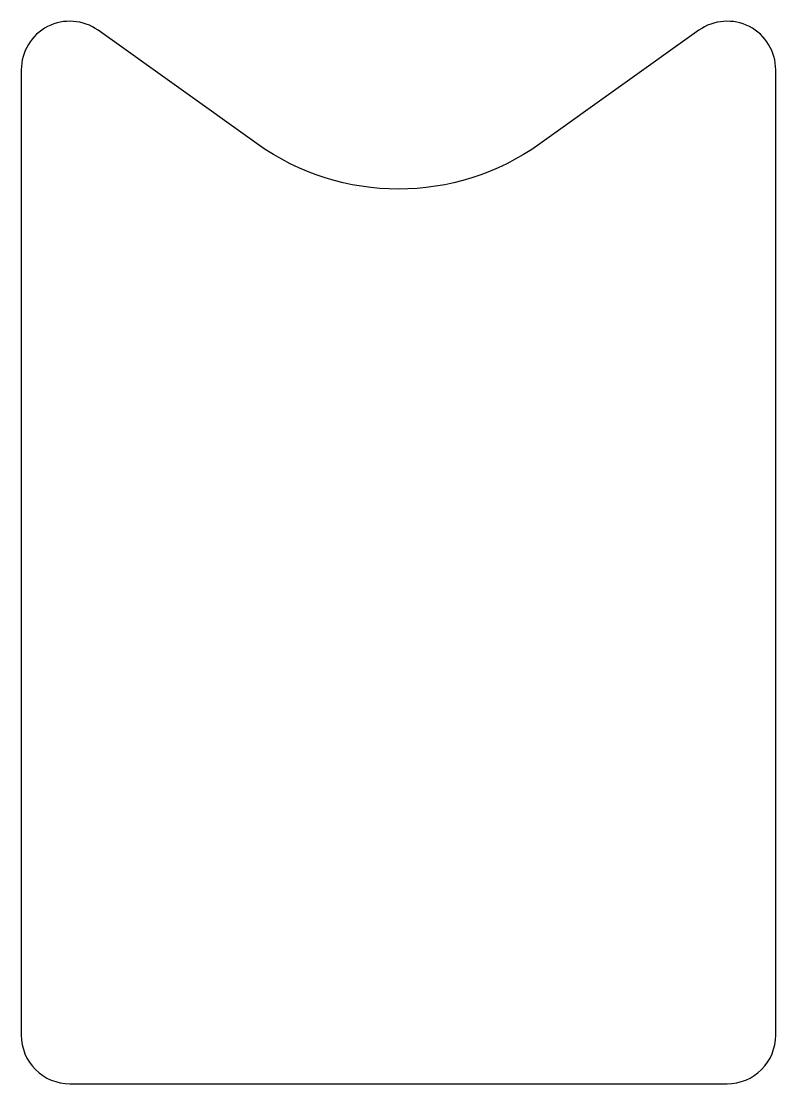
# Model space of a CAD drawing. Header units: millimetres. Extents: x -7.8 to 7.8, y -14.1 to 7.8.
import ezdxf

# ---------------------------------------------------------------- set-up
doc = ezdxf.new("R2010")
doc.units = ezdxf.units.MM
doc.layers.get('0').update_dxf_attribs({"linetype": 'CONTINUOUS'})

msp = doc.modelspace()

# ---------------------------------------------------------------- linework, layer by layer
msp.add_lwpolyline([(-6.764, -14.062), (6.764, -14.062, 0.414214), (7.764, -13.062), (7.764, 6.815, 0.609981), (6.182, 7.629), (2.906, 5.289, -0.320388), (-2.906, 5.289), (-6.182, 7.629, 0.609981), (-7.764, 6.815), (-7.764, -13.062, 0.414214)], format="xyb", close=True)

doc.saveas('drawing.dxf')
